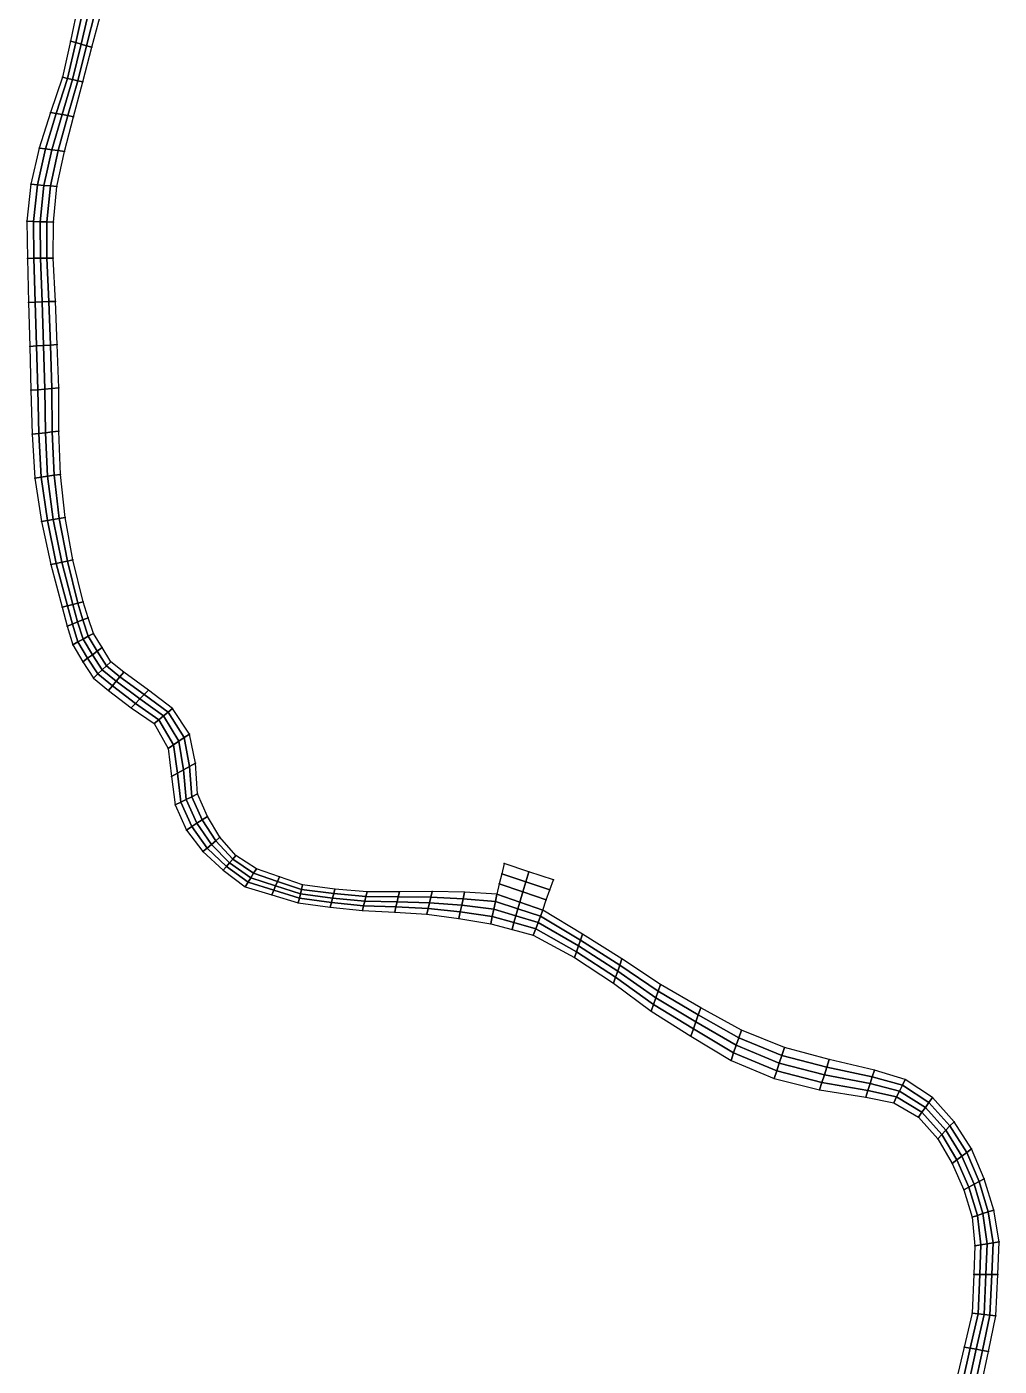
# Model space of a CAD drawing. Extents: x 380827 to 407438, y 6452886 to 6483357.
# Drawn here: x 404945 to 406314, y 6473860 to 6475747 of the extents above; entities that cross this region are included whole.
import ezdxf

# ---------------------------------------------------------------- set-up
doc = ezdxf.new("R2010")
doc.units = 0
for name, color, linetype in [('MESH_BOUND', 25, 'CONTINUOUS'), ('MESH_ELEMS', 18, 'CONTINUOUS'), ('MESH_NDSTRNGS', 17, 'CONTINUOUS'), ('MESH_NODES', 18, 'CONTINUOUS')]:
    doc.layers.add(name, color=color, linetype=linetype)

msp = doc.modelspace()

# ---------------------------------------------------------------- linework, layer by layer
at = {"layer": 'MESH_BOUND', "color": 25}
for points in [[(405016.874, 6475778.52, -2.773), (405006.238, 6475727.21, -2.647)], [(405036.489, 6475718.46, -2.9), (405049.411, 6475767.37, -2.922)], [(405006.238, 6475727.21, -2.647), (404994.872, 6475676.1, -2.519)], [(405023.564, 6475669.55, -2.738), (405036.489, 6475718.46, -2.9)], [(404994.872, 6475676.1, -2.519), (404978.124, 6475626.43, -2.429)], [(405010.644, 6475620.64, -2.522), (405023.564, 6475669.55, -2.738)], [(404978.124, 6475626.43, -2.429), (404962.206, 6475576.52, -2.419)], [(404997.843, 6475571.71, -2.372), (405010.644, 6475620.64, -2.522)], [(404962.206, 6475576.52, -2.419), (404950.489, 6475525.52, -2.46)], [(404987.029, 6475522.37, -2.317), (404997.843, 6475571.71, -2.372)], [(404950.489, 6475525.52, -2.46), (404944.729, 6475473.45, -2.465)], [(404982.355, 6475472, -2.305), (404987.029, 6475522.37, -2.317)], [(404944.729, 6475473.45, -2.465), (404945.803, 6475421.05, -2.394)], [(404981.93, 6475421.42, -2.291), (404982.355, 6475472, -2.305)], [(404945.803, 6475421.05, -2.394), (404947.069, 6475359.09, -2.275)], [(404985.331, 6475360.54, -2.245), (404981.93, 6475421.42, -2.291)], [(404947.069, 6475359.09, -2.275), (404948.849, 6475297.13, -2.153)], [(404987.605, 6475299.6, -2.167), (404985.331, 6475360.54, -2.245)], [(404948.849, 6475297.13, -2.153), (404950.584, 6475235.18, -2.079)], [(404989.676, 6475238.66, -2.113), (404987.605, 6475299.6, -2.167)], [(404950.584, 6475235.18, -2.079), (404952.065, 6475173.22, -2.075)], [(404989.952, 6475177.68, -2.133), (404989.676, 6475238.66, -2.113)], [(404992.085, 6475116.8, -2.203), (404989.952, 6475177.68, -2.133)], [(404952.065, 6475173.22, -2.075), (404956.094, 6475111.49, -2.117)], [(404956.094, 6475111.49, -2.117), (404965.489, 6475050.22, -2.17)], [(404998.624, 6475056.17, -2.266), (404992.085, 6475116.8, -2.203)], [(404965.489, 6475050.22, -2.17), (404978.539, 6474989.73, -2.199)], [(405009.701, 6474996.34, -2.279), (404998.624, 6475056.17, -2.266)], [(404978.539, 6474989.73, -2.199), (404994.567, 6474929.86, -2.187)], [(405024.243, 6474937.12, -2.242), (405009.701, 6474996.34, -2.279)], [(404994.567, 6474929.86, -2.187), (405001.42, 6474903.04, -2.157)], [(405031.285, 6474914.83, -2.197), (405024.243, 6474937.12, -2.242)], [(405038.54, 6474892.63, -2.178), (405031.285, 6474914.83, -2.197)], [(405001.42, 6474903.04, -2.157), (405009.583, 6474876.77, -2.128)], [(405050.723, 6474872.68, -2.196), (405038.54, 6474892.63, -2.178)], [(405009.583, 6474876.77, -2.128), (405023.59, 6474852.9, -2.114)], [(405063.157, 6474852.95, -2.28), (405050.723, 6474872.68, -2.196)], [(405023.59, 6474852.9, -2.114), (405038.539, 6474829.83, -2.115)], [(405081.367, 6474838.29, -2.45), (405063.157, 6474852.95, -2.28)], [(405116.378, 6474813.03, -2.619), (405081.367, 6474838.29, -2.45)], [(405038.539, 6474829.83, -2.115), (405059.9, 6474812.23, -2.089)], [(405059.9, 6474812.23, -2.089), (405091.62, 6474787.91, -1.977)], [(405150.172, 6474787.18, -2.56), (405116.378, 6474813.03, -2.619)], [(405091.62, 6474787.91, -1.977), (405124.169, 6474765.67, -1.802)], [(405173.824, 6474750.97, -2.182), (405150.172, 6474787.18, -2.56)], [(405124.169, 6474765.67, -1.802), (405143.665, 6474730.78, -1.831)], [(405182.339, 6474709.75, -1.853), (405173.824, 6474750.97, -2.182)], [(405143.665, 6474730.78, -1.831), (405148.682, 6474691.04, -2.328)], [(405185.001, 6474666.58, -1.957), (405182.339, 6474709.75, -1.853)], [(405148.682, 6474691.04, -2.328), (405153.7, 6474651.3, -2.983)], [(405199.065, 6474635.05, -2.323), (405185.001, 6474666.58, -1.957)], [(405153.7, 6474651.3, -2.983), (405169.579, 6474615.72, -3.237)], [(405216.798, 6474605.63, -2.677), (405199.065, 6474635.05, -2.323)], [(405169.579, 6474615.72, -3.237), (405192.768, 6474585.31, -3.114)], [(405239.37, 6474579.96, -3.066), (405216.798, 6474605.63, -2.677)], [(405192.768, 6474585.31, -3.114), (405221.545, 6474559.08, -3.098)], [(405268.051, 6474561.14, -3.48), (405239.37, 6474579.96, -3.066)], [(405221.545, 6474559.08, -3.098), (405252.437, 6474535.76, -3.404)], [(405300.648, 6474549.75, -3.706), (405268.051, 6474561.14, -3.48)], [(405613.608, 6474554.28, -2.376), (405610.155, 6474539.94, -2.325)], [(405617.1, 6474568.6, -2.394), (405613.608, 6474554.28, -2.376)], [(405651.8, 6474557.1, -2.441), (405617.1, 6474568.6, -2.394)], [(405686.5, 6474545.6, -2.488), (405651.8, 6474557.1, -2.441)], [(405252.437, 6474535.76, -3.404), (405289.751, 6474524.56, -3.726)], [(405333.242, 6474538.36, -3.633), (405300.648, 6474549.75, -3.706)], [(405378.574, 6474532.45, -3.354), (405333.242, 6474538.36, -3.633)], [(405424.026, 6474528.49, -2.999), (405378.574, 6474532.45, -3.354)], [(405610.155, 6474539.94, -2.325), (405606.79, 6474525.59, -2.212)], [(405681.304, 6474531.48, -2.474), (405686.5, 6474545.6, -2.488)], [(405289.751, 6474524.56, -3.726), (405327.062, 6474513.35, -3.726)], [(405327.062, 6474513.35, -3.726), (405372.196, 6474507.35, -3.439)], [(405469.74, 6474528.81, -2.641), (405424.026, 6474528.49, -2.999)], [(405515.455, 6474529.01, -2.329), (405469.74, 6474528.81, -2.641)], [(405561.145, 6474528.13, -2.153), (405515.455, 6474529.01, -2.329)], [(405606.79, 6474525.59, -2.212), (405561.145, 6474528.13, -2.153)], [(405671.6, 6474503, -2.465), (405676.292, 6474517.3, -2.444)], [(405676.292, 6474517.3, -2.444), (405681.304, 6474531.48, -2.474)], [(405372.196, 6474507.35, -3.439), (405417.408, 6474502.23, -3.056)], [(405417.408, 6474502.23, -3.056), (405462.899, 6474500.31, -2.678)], [(405462.899, 6474500.31, -2.678), (405508.305, 6474497.29, -2.356)], [(405508.305, 6474497.29, -2.356), (405553.432, 6474491.37, -2.151)], [(405727.476, 6474469.02, -2.595), (405671.6, 6474503, -2.465)], [(405553.432, 6474491.37, -2.151), (405598.264, 6474483.42, -2.121)], [(405598.264, 6474483.42, -2.121), (405628.198, 6474475.67, -2.243)], [(405628.198, 6474475.67, -2.243), (405658.129, 6474467.91, -2.416)], [(405658.129, 6474467.91, -2.416), (405716.013, 6474436.06, -2.533)], [(405782.823, 6474434.2, -2.591), (405727.476, 6474469.02, -2.595)], [(405716.013, 6474436.06, -2.533), (405771.132, 6474399.91, -2.499)], [(405837.402, 6474398.18, -2.442), (405782.823, 6474434.2, -2.591)], [(405771.132, 6474399.91, -2.499), (405824.093, 6474360.41, -2.292)], [(405894.019, 6474365.53, -2.201), (405837.402, 6474398.18, -2.442)], [(405951.309, 6474333.99, -2.013), (405894.019, 6474365.53, -2.201)], [(405824.093, 6474360.41, -2.292), (405880.19, 6474325.55, -1.987)], [(405880.19, 6474325.55, -1.987), (405936.624, 6474291.2, -1.691)], [(406011.714, 6474309.3, -2.03), (405951.309, 6474333.99, -2.013)], [(406074.833, 6474292.52, -2.241), (406011.714, 6474309.3, -2.03)], [(405936.624, 6474291.2, -1.691), (405997.383, 6474265.61, -1.512)], [(406138.532, 6474277.71, -2.434), (406074.833, 6474292.52, -2.241)], [(406182.017, 6474264.48, -2.377), (406138.532, 6474277.71, -2.434)], [(405997.383, 6474265.61, -1.512), (406061.263, 6474249.6, -1.569)], [(406061.263, 6474249.6, -1.569), (406126.498, 6474239.49, -1.829)], [(406220.265, 6474239.07, -2.01), (406182.017, 6474264.48, -2.377)], [(406126.498, 6474239.49, -1.829), (406165.709, 6474231.67, -2.032)], [(406165.709, 6474231.67, -2.032), (406200.694, 6474211.15, -1.923)], [(406250.74, 6474204.94, -1.536), (406220.265, 6474239.07, -2.01)], [(406200.694, 6474211.15, -1.923), (406227.747, 6474180.98, -1.522)], [(406275.523, 6474166.51, -1.241), (406250.74, 6474204.94, -1.536)], [(406227.747, 6474180.98, -1.522), (406247.928, 6474145.98, -1.113)], [(406293.386, 6474124.44, -1.14), (406275.523, 6474166.51, -1.241)], [(406247.928, 6474145.98, -1.113), (406264.537, 6474109.02, -0.904)], [(406306.58, 6474080.48, -1.093), (406293.386, 6474124.44, -1.14)], [(406264.537, 6474109.02, -0.904), (406276.188, 6474070.43, -0.877)], [(406314.351, 6474035.61, -1.135), (406306.58, 6474080.48, -1.093)], [(406276.188, 6474070.43, -0.877), (406280.03, 6474030.25, -0.966)], [(406280.03, 6474030.25, -0.966), (406278.423, 6473989.72, -1.118)], [(406312.284, 6473989.74, -1.268), (406314.351, 6474035.61, -1.135)], [(406278.423, 6473989.72, -1.118), (406276.255, 6473935.05, -1.232)], [(406309.666, 6473931.66, -1.321), (406312.284, 6473989.74, -1.268)], [(406276.255, 6473935.05, -1.232), (406265.087, 6473887.48, -1.257)], [(406299.175, 6473881.04, -1.224), (406309.666, 6473931.66, -1.321)], [(406265.087, 6473887.48, -1.257), (406253.919, 6473839.92, -1.219)], [(406288.683, 6473830.43, -1.081), (406299.175, 6473881.04, -1.224)]]:
    msp.add_polyline3d(points, dxfattribs=at)
at = {"layer": 'MESH_ELEMS', "color": 178}
for points in [[(405006.238, 6475727.21, -2.647), (405013.8, 6475725.02, -2.671), (405025.008, 6475775.73, -2.78), (405016.874, 6475778.52, -2.773)], [(405013.8, 6475725.02, -2.671), (405021.363, 6475722.83, -2.75), (405033.143, 6475772.94, -2.82), (405025.008, 6475775.73, -2.78)], [(405021.363, 6475722.83, -2.75), (405028.926, 6475720.65, -2.852), (405041.277, 6475770.15, -2.887), (405033.143, 6475772.94, -2.82)], [(405028.926, 6475720.65, -2.852), (405036.489, 6475718.46, -2.9), (405049.411, 6475767.37, -2.922), (405041.277, 6475770.15, -2.887)], [(404994.872, 6475676.1, -2.519), (405002.045, 6475674.46, -2.546), (405013.8, 6475725.02, -2.671), (405006.238, 6475727.21, -2.647)], [(405002.045, 6475674.46, -2.546), (405009.218, 6475672.82, -2.62), (405021.363, 6475722.83, -2.75), (405013.8, 6475725.02, -2.671)], [(405009.218, 6475672.82, -2.62), (405016.391, 6475671.19, -2.702), (405028.926, 6475720.65, -2.852), (405021.363, 6475722.83, -2.75)], [(405016.391, 6475671.19, -2.702), (405023.564, 6475669.55, -2.738), (405036.489, 6475718.46, -2.9), (405028.926, 6475720.65, -2.852)], [(404978.124, 6475626.43, -2.429), (404986.254, 6475624.99, -2.442), (405002.045, 6475674.46, -2.546), (404994.872, 6475676.1, -2.519)], [(404986.254, 6475624.99, -2.442), (404994.384, 6475623.54, -2.474), (405009.218, 6475672.82, -2.62), (405002.045, 6475674.46, -2.546)], [(404994.384, 6475623.54, -2.474), (405002.514, 6475622.09, -2.508), (405016.391, 6475671.19, -2.702), (405009.218, 6475672.82, -2.62)], [(405002.514, 6475622.09, -2.508), (405010.644, 6475620.64, -2.522), (405023.564, 6475669.55, -2.738), (405016.391, 6475671.19, -2.702)], [(404962.206, 6475576.52, -2.419), (404971.115, 6475575.32, -2.413), (404986.254, 6475624.99, -2.442), (404978.124, 6475626.43, -2.429)], [(404971.115, 6475575.32, -2.413), (404980.024, 6475574.11, -2.397), (404994.384, 6475623.54, -2.474), (404986.254, 6475624.99, -2.442)], [(404980.024, 6475574.11, -2.397), (404988.933, 6475572.91, -2.379), (405002.514, 6475622.09, -2.508), (404994.384, 6475623.54, -2.474)], [(404988.933, 6475572.91, -2.379), (404997.843, 6475571.71, -2.372), (405010.644, 6475620.64, -2.522), (405002.514, 6475622.09, -2.508)], [(404950.489, 6475525.52, -2.46), (404959.624, 6475524.73, -2.441), (404971.115, 6475575.32, -2.413), (404962.206, 6475576.52, -2.419)], [(404959.624, 6475524.73, -2.441), (404968.759, 6475523.94, -2.391), (404980.024, 6475574.11, -2.397), (404971.115, 6475575.32, -2.413)], [(404968.759, 6475523.94, -2.391), (404977.894, 6475523.16, -2.338), (404988.933, 6475572.91, -2.379), (404980.024, 6475574.11, -2.397)], [(404977.894, 6475523.16, -2.338), (404987.029, 6475522.37, -2.317), (404997.843, 6475571.71, -2.372), (404988.933, 6475572.91, -2.379)], [(404944.729, 6475473.45, -2.465), (404954.136, 6475473.09, -2.441), (404959.624, 6475524.73, -2.441), (404950.489, 6475525.52, -2.46)], [(404954.136, 6475473.09, -2.441), (404963.542, 6475472.73, -2.384), (404968.759, 6475523.94, -2.391), (404959.624, 6475524.73, -2.441)], [(404963.542, 6475472.73, -2.384), (404972.948, 6475472.37, -2.327), (404977.894, 6475523.16, -2.338), (404968.759, 6475523.94, -2.391)], [(404972.948, 6475472.37, -2.327), (404982.355, 6475472, -2.305), (404987.029, 6475522.37, -2.317), (404977.894, 6475523.16, -2.338)], [(404945.803, 6475421.05, -2.394), (404954.835, 6475421.14, -2.377), (404954.136, 6475473.09, -2.441), (404944.729, 6475473.45, -2.465)], [(404954.835, 6475421.14, -2.377), (404963.867, 6475421.23, -2.338), (404963.542, 6475472.73, -2.384), (404954.136, 6475473.09, -2.441)], [(404963.867, 6475421.23, -2.338), (404972.898, 6475421.33, -2.303), (404972.948, 6475472.37, -2.327), (404963.542, 6475472.73, -2.384)], [(404972.898, 6475421.33, -2.303), (404981.93, 6475421.42, -2.291), (404982.355, 6475472, -2.305), (404972.948, 6475472.37, -2.327)], [(404947.069, 6475359.09, -2.275), (404956.635, 6475359.45, -2.268), (404954.835, 6475421.14, -2.377), (404945.803, 6475421.05, -2.394)], [(404956.635, 6475359.45, -2.268), (404966.2, 6475359.81, -2.255), (404963.867, 6475421.23, -2.338), (404954.835, 6475421.14, -2.377)], [(404966.2, 6475359.81, -2.255), (404975.766, 6475360.17, -2.247), (404972.898, 6475421.33, -2.303), (404963.867, 6475421.23, -2.338)], [(404975.766, 6475360.17, -2.247), (404985.331, 6475360.54, -2.245), (404981.93, 6475421.42, -2.291), (404972.898, 6475421.33, -2.303)], [(404948.849, 6475297.13, -2.153), (404958.538, 6475297.75, -2.154), (404956.635, 6475359.45, -2.268), (404947.069, 6475359.09, -2.275)], [(404958.538, 6475297.75, -2.154), (404968.227, 6475298.37, -2.157), (404966.2, 6475359.81, -2.255), (404956.635, 6475359.45, -2.268)], [(404968.227, 6475298.37, -2.157), (404977.916, 6475298.98, -2.163), (404975.766, 6475360.17, -2.247), (404966.2, 6475359.81, -2.255)], [(404977.916, 6475298.98, -2.163), (404987.605, 6475299.6, -2.167), (404985.331, 6475360.54, -2.245), (404975.766, 6475360.17, -2.247)], [(404950.584, 6475235.18, -2.079), (404960.357, 6475236.05, -2.084), (404958.538, 6475297.75, -2.154), (404948.849, 6475297.13, -2.153)], [(404960.357, 6475236.05, -2.084), (404970.13, 6475236.92, -2.096), (404968.227, 6475298.37, -2.157), (404958.538, 6475297.75, -2.154)], [(404970.13, 6475236.92, -2.096), (404979.903, 6475237.79, -2.107), (404977.916, 6475298.98, -2.163), (404968.227, 6475298.37, -2.157)], [(404979.903, 6475237.79, -2.107), (404989.676, 6475238.66, -2.113), (404987.605, 6475299.6, -2.167), (404977.916, 6475298.98, -2.163)], [(404952.065, 6475173.22, -2.075), (404961.537, 6475174.33, -2.085), (404960.357, 6475236.05, -2.084), (404950.584, 6475235.18, -2.079)], [(404961.537, 6475174.33, -2.085), (404971.009, 6475175.45, -2.107), (404970.13, 6475236.92, -2.096), (404960.357, 6475236.05, -2.084)], [(404971.009, 6475175.45, -2.107), (404980.48, 6475176.56, -2.126), (404979.903, 6475237.79, -2.107), (404970.13, 6475236.92, -2.096)], [(404980.48, 6475176.56, -2.126), (404989.952, 6475177.68, -2.133), (404989.676, 6475238.66, -2.113), (404979.903, 6475237.79, -2.107)], [(404956.094, 6475111.49, -2.117), (404965.092, 6475112.81, -2.133), (404961.537, 6475174.33, -2.085), (404952.065, 6475173.22, -2.075)], [(404965.092, 6475112.81, -2.133), (404974.09, 6475114.14, -2.166), (404971.009, 6475175.45, -2.107), (404961.537, 6475174.33, -2.085)], [(404974.09, 6475114.14, -2.166), (404983.087, 6475115.47, -2.193), (404980.48, 6475176.56, -2.126), (404971.009, 6475175.45, -2.107)], [(404983.087, 6475115.47, -2.193), (404992.085, 6475116.8, -2.203), (404989.952, 6475177.68, -2.133), (404980.48, 6475176.56, -2.126)], [(404965.489, 6475050.22, -2.17), (404973.773, 6475051.71, -2.186), (404965.092, 6475112.81, -2.133), (404956.094, 6475111.49, -2.117)], [(404973.773, 6475051.71, -2.186), (404982.057, 6475053.2, -2.221), (404974.09, 6475114.14, -2.166), (404965.092, 6475112.81, -2.133)], [(404982.057, 6475053.2, -2.221), (404990.341, 6475054.68, -2.253), (404983.087, 6475115.47, -2.193), (404974.09, 6475114.14, -2.166)], [(404990.341, 6475054.68, -2.253), (404998.624, 6475056.17, -2.266), (404992.085, 6475116.8, -2.203), (404983.087, 6475115.47, -2.193)], [(404978.539, 6474989.73, -2.199), (404986.329, 6474991.38, -2.208), (404973.773, 6475051.71, -2.186), (404965.489, 6475050.22, -2.17)], [(404986.329, 6474991.38, -2.208), (404994.12, 6474993.04, -2.233), (404982.057, 6475053.2, -2.221), (404973.773, 6475051.71, -2.186)], [(404994.12, 6474993.04, -2.233), (405001.911, 6474994.69, -2.264), (404990.341, 6475054.68, -2.253), (404982.057, 6475053.2, -2.221)], [(405001.911, 6474994.69, -2.264), (405009.701, 6474996.34, -2.279), (404998.624, 6475056.17, -2.266), (404990.341, 6475054.68, -2.253)], [(404994.567, 6474929.86, -2.187), (405001.986, 6474931.68, -2.191), (404986.329, 6474991.38, -2.208), (404978.539, 6474989.73, -2.199)], [(405001.986, 6474931.68, -2.191), (405009.405, 6474933.49, -2.205), (404994.12, 6474993.04, -2.233), (404986.329, 6474991.38, -2.208)], [(405009.405, 6474933.49, -2.205), (405016.824, 6474935.31, -2.229), (405001.911, 6474994.69, -2.264), (404994.12, 6474993.04, -2.233)], [(405016.824, 6474935.31, -2.229), (405024.243, 6474937.12, -2.242), (405009.701, 6474996.34, -2.279), (405001.911, 6474994.69, -2.264)], [(405001.42, 6474903.04, -2.157), (405008.886, 6474905.99, -2.159), (405001.986, 6474931.68, -2.191), (404994.567, 6474929.86, -2.187)], [(405008.886, 6474905.99, -2.159), (405016.352, 6474908.94, -2.168), (405009.405, 6474933.49, -2.205), (405001.986, 6474931.68, -2.191)], [(405016.352, 6474908.94, -2.168), (405023.819, 6474911.88, -2.186), (405016.824, 6474935.31, -2.229), (405009.405, 6474933.49, -2.205)], [(405023.819, 6474911.88, -2.186), (405031.285, 6474914.83, -2.197), (405024.243, 6474937.12, -2.242), (405016.824, 6474935.31, -2.229)], [(405024.061, 6474884.7, -2.142), (405031.3, 6474888.67, -2.164), (405023.819, 6474911.88, -2.186), (405016.352, 6474908.94, -2.168)], [(405031.3, 6474888.67, -2.164), (405038.54, 6474892.63, -2.178), (405031.285, 6474914.83, -2.197), (405023.819, 6474911.88, -2.186)], [(405009.583, 6474876.77, -2.128), (405016.822, 6474880.73, -2.131), (405008.886, 6474905.99, -2.159), (405001.42, 6474903.04, -2.157)], [(405016.822, 6474880.73, -2.131), (405024.061, 6474884.7, -2.142), (405016.352, 6474908.94, -2.168), (405008.886, 6474905.99, -2.159)], [(405043.94, 6474867.74, -2.172), (405050.723, 6474872.68, -2.196), (405038.54, 6474892.63, -2.178), (405031.3, 6474888.67, -2.164)], [(405023.59, 6474852.9, -2.114), (405030.373, 6474857.84, -2.116), (405016.822, 6474880.73, -2.131), (405009.583, 6474876.77, -2.128)], [(405030.373, 6474857.84, -2.116), (405037.156, 6474862.79, -2.132), (405024.061, 6474884.7, -2.142), (405016.822, 6474880.73, -2.131)], [(405037.156, 6474862.79, -2.132), (405043.94, 6474867.74, -2.172), (405031.3, 6474888.67, -2.164), (405024.061, 6474884.7, -2.142)], [(405057.003, 6474847.17, -2.23), (405063.157, 6474852.95, -2.28), (405050.723, 6474872.68, -2.196), (405043.94, 6474867.74, -2.172)], [(405038.539, 6474829.83, -2.115), (405044.694, 6474835.61, -2.114), (405030.373, 6474857.84, -2.116), (405023.59, 6474852.9, -2.114)], [(405044.694, 6474835.61, -2.114), (405050.848, 6474841.39, -2.146), (405037.156, 6474862.79, -2.132), (405030.373, 6474857.84, -2.116)], [(405050.848, 6474841.39, -2.146), (405057.003, 6474847.17, -2.23), (405043.94, 6474867.74, -2.172), (405037.156, 6474862.79, -2.132)], [(405076, 6474831.78, -2.365), (405081.367, 6474838.29, -2.45), (405063.157, 6474852.95, -2.28), (405057.003, 6474847.17, -2.23)], [(405059.9, 6474812.23, -2.089), (405065.267, 6474818.75, -2.108), (405044.694, 6474835.61, -2.114), (405038.539, 6474829.83, -2.115)], [(405065.267, 6474818.75, -2.108), (405070.633, 6474825.26, -2.203), (405050.848, 6474841.39, -2.146), (405044.694, 6474835.61, -2.114)], [(405070.633, 6474825.26, -2.203), (405076, 6474831.78, -2.365), (405057.003, 6474847.17, -2.23), (405050.848, 6474841.39, -2.146)], [(405110.188, 6474806.75, -2.51), (405116.378, 6474813.03, -2.619), (405081.367, 6474838.29, -2.45), (405076, 6474831.78, -2.365)], [(405091.62, 6474787.91, -1.977), (405097.809, 6474794.19, -2.053), (405065.267, 6474818.75, -2.108), (405059.9, 6474812.23, -2.089)], [(405097.809, 6474794.19, -2.053), (405103.999, 6474800.47, -2.265), (405070.633, 6474825.26, -2.203), (405065.267, 6474818.75, -2.108)], [(405103.999, 6474800.47, -2.265), (405110.188, 6474806.75, -2.51), (405076, 6474831.78, -2.365), (405070.633, 6474825.26, -2.203)], [(405130.67, 6474771.05, -1.912), (405137.171, 6474776.43, -2.179), (405103.999, 6474800.47, -2.265), (405097.809, 6474794.19, -2.053)], [(405137.171, 6474776.43, -2.179), (405143.671, 6474781.81, -2.448), (405110.188, 6474806.75, -2.51), (405103.999, 6474800.47, -2.265)], [(405143.671, 6474781.81, -2.448), (405150.172, 6474787.18, -2.56), (405116.378, 6474813.03, -2.619), (405110.188, 6474806.75, -2.51)], [(405124.169, 6474765.67, -1.802), (405130.67, 6474771.05, -1.912), (405097.809, 6474794.19, -2.053), (405091.62, 6474787.91, -1.977)], [(405158.744, 6474740.88, -1.974), (405166.284, 6474745.92, -2.113), (405143.671, 6474781.81, -2.448), (405137.171, 6474776.43, -2.179)], [(405166.284, 6474745.92, -2.113), (405173.824, 6474750.97, -2.182), (405150.172, 6474787.18, -2.56), (405143.671, 6474781.81, -2.448)], [(405143.665, 6474730.78, -1.831), (405151.205, 6474735.83, -1.867), (405130.67, 6474771.05, -1.912), (405124.169, 6474765.67, -1.802)], [(405151.205, 6474735.83, -1.867), (405158.744, 6474740.88, -1.974), (405137.171, 6474776.43, -2.179), (405130.67, 6474771.05, -1.912)], [(405157.096, 6474695.72, -2.234), (405165.51, 6474700.39, -2.04), (405158.744, 6474740.88, -1.974), (405151.205, 6474735.83, -1.867)], [(405165.51, 6474700.39, -2.04), (405173.925, 6474705.07, -1.897), (405166.284, 6474745.92, -2.113), (405158.744, 6474740.88, -1.974)], [(405173.925, 6474705.07, -1.897), (405182.339, 6474709.75, -1.853), (405173.824, 6474750.97, -2.182), (405166.284, 6474745.92, -2.113)], [(405148.682, 6474691.04, -2.328), (405157.096, 6474695.72, -2.234), (405151.205, 6474735.83, -1.867), (405143.665, 6474730.78, -1.831)], [(405169.35, 6474658.94, -2.483), (405177.176, 6474662.76, -2.113), (405173.925, 6474705.07, -1.897), (405165.51, 6474700.39, -2.04)], [(405177.176, 6474662.76, -2.113), (405185.001, 6474666.58, -1.957), (405182.339, 6474709.75, -1.853), (405173.925, 6474705.07, -1.897)], [(405153.7, 6474651.3, -2.983), (405161.525, 6474655.12, -2.839), (405157.096, 6474695.72, -2.234), (405148.682, 6474691.04, -2.328)], [(405161.525, 6474655.12, -2.839), (405169.35, 6474658.94, -2.483), (405165.51, 6474700.39, -2.04), (405157.096, 6474695.72, -2.234)], [(405191.693, 6474630.22, -2.495), (405199.065, 6474635.05, -2.323), (405185.001, 6474666.58, -1.957), (405177.176, 6474662.76, -2.113)], [(405169.579, 6474615.72, -3.237), (405176.951, 6474620.55, -3.141), (405161.525, 6474655.12, -2.839), (405153.7, 6474651.3, -2.983)], [(405176.951, 6474620.55, -3.141), (405184.322, 6474625.39, -2.855), (405169.35, 6474658.94, -2.483), (405161.525, 6474655.12, -2.839)], [(405184.322, 6474625.39, -2.855), (405191.693, 6474630.22, -2.495), (405177.176, 6474662.76, -2.113), (405169.35, 6474658.94, -2.483)], [(405204.783, 6474595.47, -2.957), (405210.79, 6474600.55, -2.772), (405191.693, 6474630.22, -2.495), (405184.322, 6474625.39, -2.855)], [(405210.79, 6474600.55, -2.772), (405216.798, 6474605.63, -2.677), (405199.065, 6474635.05, -2.323), (405191.693, 6474630.22, -2.495)], [(405192.768, 6474585.31, -3.114), (405198.775, 6474590.39, -3.08), (405176.951, 6474620.55, -3.141), (405169.579, 6474615.72, -3.237)], [(405198.775, 6474590.39, -3.08), (405204.783, 6474595.47, -2.957), (405184.322, 6474625.39, -2.855), (405176.951, 6474620.55, -3.141)], [(405221.545, 6474559.08, -3.098), (405226.001, 6474564.3, -3.103), (405198.775, 6474590.39, -3.08), (405192.768, 6474585.31, -3.114)], [(405226.001, 6474564.3, -3.103), (405230.458, 6474569.52, -3.101), (405204.783, 6474595.47, -2.957), (405198.775, 6474590.39, -3.08)], [(405230.458, 6474569.52, -3.101), (405234.914, 6474574.74, -3.08), (405210.79, 6474600.55, -2.772), (405204.783, 6474595.47, -2.957)], [(405234.914, 6474574.74, -3.08), (405239.37, 6474579.96, -3.066), (405216.798, 6474605.63, -2.677), (405210.79, 6474600.55, -2.772)], [(405260.244, 6474548.45, -3.454), (405264.148, 6474554.79, -3.475), (405234.914, 6474574.74, -3.08), (405230.458, 6474569.52, -3.101)], [(405264.148, 6474554.79, -3.475), (405268.051, 6474561.14, -3.48), (405239.37, 6474579.96, -3.066), (405234.914, 6474574.74, -3.08)], [(405252.437, 6474535.76, -3.404), (405256.34, 6474542.11, -3.421), (405226.001, 6474564.3, -3.103), (405221.545, 6474559.08, -3.098)], [(405256.34, 6474542.11, -3.421), (405260.244, 6474548.45, -3.454), (405230.458, 6474569.52, -3.101), (405226.001, 6474564.3, -3.103)], [(405295.199, 6474537.16, -3.743), (405297.924, 6474543.45, -3.723), (405264.148, 6474554.79, -3.475), (405260.244, 6474548.45, -3.454)], [(405297.924, 6474543.45, -3.723), (405300.648, 6474549.75, -3.706), (405268.051, 6474561.14, -3.48), (405264.148, 6474554.79, -3.475)], [(405610.155, 6474539.94, -2.325), (405643.223, 6474528.62, -2.384), (405647.456, 6474542.88, -2.425), (405613.608, 6474554.28, -2.376)], [(405651.8, 6474557.1, -2.441), (405617.1, 6474568.6, -2.394), (405613.608, 6474554.28, -2.376), (405647.456, 6474542.88, -2.425)], [(405681.304, 6474531.48, -2.474), (405686.5, 6474545.6, -2.488), (405651.8, 6474557.1, -2.441), (405647.456, 6474542.88, -2.425)], [(405289.751, 6474524.56, -3.726), (405292.475, 6474530.86, -3.737), (405256.34, 6474542.11, -3.421), (405252.437, 6474535.76, -3.404)], [(405292.475, 6474530.86, -3.737), (405295.199, 6474537.16, -3.743), (405260.244, 6474548.45, -3.454), (405256.34, 6474542.11, -3.421)], [(405328.607, 6474519.6, -3.728), (405330.152, 6474525.86, -3.713), (405295.199, 6474537.16, -3.743), (405292.475, 6474530.86, -3.737)], [(405330.152, 6474525.86, -3.713), (405331.697, 6474532.11, -3.665), (405297.924, 6474543.45, -3.723), (405295.199, 6474537.16, -3.743)], [(405331.697, 6474532.11, -3.665), (405333.242, 6474538.36, -3.633), (405300.648, 6474549.75, -3.706), (405297.924, 6474543.45, -3.723)], [(405375.385, 6474519.9, -3.426), (405376.98, 6474526.18, -3.382), (405331.697, 6474532.11, -3.665), (405330.152, 6474525.86, -3.713)], [(405376.98, 6474526.18, -3.382), (405378.574, 6474532.45, -3.354), (405333.242, 6474538.36, -3.633), (405331.697, 6474532.11, -3.665)], [(405422.371, 6474521.93, -3.02), (405424.026, 6474528.49, -2.999), (405378.574, 6474532.45, -3.354), (405376.98, 6474526.18, -3.382)], [(405639.195, 6474514.29, -2.34), (405643.223, 6474528.62, -2.384), (405610.155, 6474539.94, -2.325), (405606.79, 6474525.59, -2.212)], [(405643.223, 6474528.62, -2.384), (405676.292, 6474517.3, -2.444), (405681.304, 6474531.48, -2.474), (405647.456, 6474542.88, -2.425)], [(405327.062, 6474513.35, -3.726), (405328.607, 6474519.6, -3.728), (405292.475, 6474530.86, -3.737), (405289.751, 6474524.56, -3.726)], [(405372.196, 6474507.35, -3.439), (405373.791, 6474513.62, -3.44), (405328.607, 6474519.6, -3.728), (405327.062, 6474513.35, -3.726)], [(405373.791, 6474513.62, -3.44), (405375.385, 6474519.9, -3.426), (405330.152, 6474525.86, -3.713), (405328.607, 6474519.6, -3.728)], [(405417.408, 6474502.23, -3.056), (405419.062, 6474508.8, -3.058), (405373.791, 6474513.62, -3.44), (405372.196, 6474507.35, -3.439)], [(405419.062, 6474508.8, -3.058), (405420.717, 6474515.36, -3.051), (405375.385, 6474519.9, -3.426), (405373.791, 6474513.62, -3.44)], [(405420.717, 6474515.36, -3.051), (405422.371, 6474521.93, -3.02), (405376.98, 6474526.18, -3.382), (405375.385, 6474519.9, -3.426)], [(405464.609, 6474507.43, -2.681), (405466.32, 6474514.56, -2.677), (405420.717, 6474515.36, -3.051), (405419.062, 6474508.8, -3.058)], [(405466.32, 6474514.56, -2.677), (405468.03, 6474521.68, -2.656), (405422.371, 6474521.93, -3.02), (405420.717, 6474515.36, -3.051)], [(405468.03, 6474521.68, -2.656), (405469.74, 6474528.81, -2.641), (405424.026, 6474528.49, -2.999), (405422.371, 6474521.93, -3.02)], [(405510.092, 6474505.22, -2.359), (405511.88, 6474513.15, -2.357), (405466.32, 6474514.56, -2.677), (405464.609, 6474507.43, -2.681)], [(405511.88, 6474513.15, -2.357), (405513.668, 6474521.08, -2.341), (405468.03, 6474521.68, -2.656), (405466.32, 6474514.56, -2.677)], [(405513.668, 6474521.08, -2.341), (405515.455, 6474529.01, -2.329), (405469.74, 6474528.81, -2.641), (405468.03, 6474521.68, -2.656)], [(405555.36, 6474500.56, -2.155), (405557.289, 6474509.75, -2.16), (405511.88, 6474513.15, -2.357), (405510.092, 6474505.22, -2.359)], [(405557.289, 6474509.75, -2.16), (405559.217, 6474518.94, -2.156), (405513.668, 6474521.08, -2.341), (405511.88, 6474513.15, -2.357)], [(405559.217, 6474518.94, -2.156), (405561.145, 6474528.13, -2.153), (405515.455, 6474529.01, -2.329), (405513.668, 6474521.08, -2.341)], [(405602.527, 6474504.5, -2.143), (405604.659, 6474515.05, -2.161), (405559.217, 6474518.94, -2.156), (405557.289, 6474509.75, -2.16)], [(405604.659, 6474515.05, -2.161), (405606.79, 6474525.59, -2.212), (405561.145, 6474528.13, -2.153), (405559.217, 6474518.94, -2.156)], [(405633.696, 6474494.98, -2.274), (405636.446, 6474504.64, -2.303), (405604.659, 6474515.05, -2.161), (405602.527, 6474504.5, -2.143)], [(405636.446, 6474504.64, -2.303), (405639.195, 6474514.29, -2.34), (405606.79, 6474525.59, -2.212), (405604.659, 6474515.05, -2.161)], [(405668.232, 6474494.23, -2.473), (405671.6, 6474503, -2.465), (405639.195, 6474514.29, -2.34), (405636.446, 6474504.64, -2.303)], [(405639.195, 6474514.29, -2.34), (405671.6, 6474503, -2.465), (405676.292, 6474517.3, -2.444), (405643.223, 6474528.62, -2.384)], [(405462.899, 6474500.31, -2.678), (405464.609, 6474507.43, -2.681), (405419.062, 6474508.8, -3.058), (405417.408, 6474502.23, -3.056)], [(405508.305, 6474497.29, -2.356), (405510.092, 6474505.22, -2.359), (405464.609, 6474507.43, -2.681), (405462.899, 6474500.31, -2.678)], [(405553.432, 6474491.37, -2.151), (405555.36, 6474500.56, -2.155), (405510.092, 6474505.22, -2.359), (405508.305, 6474497.29, -2.356)], [(405598.264, 6474483.42, -2.121), (405600.395, 6474493.96, -2.128), (405555.36, 6474500.56, -2.155), (405553.432, 6474491.37, -2.151)], [(405600.395, 6474493.96, -2.128), (405602.527, 6474504.5, -2.143), (405557.289, 6474509.75, -2.16), (405555.36, 6474500.56, -2.155)], [(405630.947, 6474485.33, -2.252), (405633.696, 6474494.98, -2.274), (405602.527, 6474504.5, -2.143), (405600.395, 6474493.96, -2.128)], [(405661.497, 6474476.68, -2.426), (405664.865, 6474485.46, -2.449), (405633.696, 6474494.98, -2.274), (405630.947, 6474485.33, -2.252)], [(405664.865, 6474485.46, -2.449), (405668.232, 6474494.23, -2.473), (405636.446, 6474504.64, -2.303), (405633.696, 6474494.98, -2.274)], [(405721.745, 6474452.54, -2.564), (405724.61, 6474460.78, -2.586), (405668.232, 6474494.23, -2.473), (405664.865, 6474485.46, -2.449)], [(405724.61, 6474460.78, -2.586), (405727.476, 6474469.02, -2.595), (405671.6, 6474503, -2.465), (405668.232, 6474494.23, -2.473)], [(405628.198, 6474475.67, -2.243), (405630.947, 6474485.33, -2.252), (405600.395, 6474493.96, -2.128), (405598.264, 6474483.42, -2.121)], [(405658.129, 6474467.91, -2.416), (405661.497, 6474476.68, -2.426), (405630.947, 6474485.33, -2.252), (405628.198, 6474475.67, -2.243)], [(405716.013, 6474436.06, -2.533), (405718.879, 6474444.3, -2.542), (405661.497, 6474476.68, -2.426), (405658.129, 6474467.91, -2.416)], [(405718.879, 6474444.3, -2.542), (405721.745, 6474452.54, -2.564), (405664.865, 6474485.46, -2.449), (405661.497, 6474476.68, -2.426)], [(405776.978, 6474417.06, -2.536), (405779.9, 6474425.63, -2.572), (405724.61, 6474460.78, -2.586), (405721.745, 6474452.54, -2.564)], [(405779.9, 6474425.63, -2.572), (405782.823, 6474434.2, -2.591), (405727.476, 6474469.02, -2.595), (405724.61, 6474460.78, -2.586)], [(405771.132, 6474399.91, -2.499), (405774.055, 6474408.48, -2.509), (405718.879, 6474444.3, -2.542), (405716.013, 6474436.06, -2.533)], [(405774.055, 6474408.48, -2.509), (405776.978, 6474417.06, -2.536), (405721.745, 6474452.54, -2.564), (405718.879, 6474444.3, -2.542)], [(405830.748, 6474379.29, -2.341), (405834.075, 6474388.74, -2.405), (405779.9, 6474425.63, -2.572), (405776.978, 6474417.06, -2.536)], [(405834.075, 6474388.74, -2.405), (405837.402, 6474398.18, -2.442), (405782.823, 6474434.2, -2.591), (405779.9, 6474425.63, -2.572)], [(405824.093, 6474360.41, -2.292), (405827.421, 6474369.85, -2.302), (405774.055, 6474408.48, -2.509), (405771.132, 6474399.91, -2.499)], [(405827.421, 6474369.85, -2.302), (405830.748, 6474379.29, -2.341), (405776.978, 6474417.06, -2.536), (405774.055, 6474408.48, -2.509)], [(405887.105, 6474345.54, -2.049), (405890.562, 6474355.53, -2.145), (405834.075, 6474388.74, -2.405), (405830.748, 6474379.29, -2.341)], [(405890.562, 6474355.53, -2.145), (405894.019, 6474365.53, -2.201), (405837.402, 6474398.18, -2.442), (405834.075, 6474388.74, -2.405)], [(405880.19, 6474325.55, -1.987), (405883.648, 6474335.55, -1.999), (405827.421, 6474369.85, -2.302), (405824.093, 6474360.41, -2.292)], [(405883.648, 6474335.55, -1.999), (405887.105, 6474345.54, -2.049), (405830.748, 6474379.29, -2.341), (405827.421, 6474369.85, -2.302)], [(405947.637, 6474323.29, -1.932), (405951.309, 6474333.99, -2.013), (405894.019, 6474365.53, -2.201), (405890.562, 6474355.53, -2.145)], [(405940.295, 6474301.9, -1.711), (405943.966, 6474312.59, -1.79), (405887.105, 6474345.54, -2.049), (405883.648, 6474335.55, -1.999)], [(405943.966, 6474312.59, -1.79), (405947.637, 6474323.29, -1.932), (405890.562, 6474355.53, -2.145), (405887.105, 6474345.54, -2.049)], [(405936.624, 6474291.2, -1.691), (405940.295, 6474301.9, -1.711), (405883.648, 6474335.55, -1.999), (405880.19, 6474325.55, -1.987)], [(406008.131, 6474298.38, -1.918), (406011.714, 6474309.3, -2.03), (405951.309, 6474333.99, -2.013), (405947.637, 6474323.29, -1.932)], [(406000.966, 6474276.54, -1.558), (406004.548, 6474287.46, -1.705), (405943.966, 6474312.59, -1.79), (405940.295, 6474301.9, -1.711)], [(406004.548, 6474287.46, -1.705), (406008.131, 6474298.38, -1.918), (405947.637, 6474323.29, -1.932), (405943.966, 6474312.59, -1.79)], [(406071.441, 6474281.79, -2.123), (406074.833, 6474292.52, -2.241), (406011.714, 6474309.3, -2.03), (406008.131, 6474298.38, -1.918)], [(405997.383, 6474265.61, -1.512), (406000.966, 6474276.54, -1.558), (405940.295, 6474301.9, -1.711), (405936.624, 6474291.2, -1.691)], [(406064.656, 6474260.33, -1.652), (406068.048, 6474271.06, -1.87), (406004.548, 6474287.46, -1.705), (406000.966, 6474276.54, -1.558)], [(406068.048, 6474271.06, -1.87), (406071.441, 6474281.79, -2.123), (406008.131, 6474298.38, -1.918), (406004.548, 6474287.46, -1.705)], [(406135.524, 6474268.16, -2.355), (406138.532, 6474277.71, -2.434), (406074.833, 6474292.52, -2.241), (406071.441, 6474281.79, -2.123)], [(406061.263, 6474249.6, -1.569), (406064.656, 6474260.33, -1.652), (406000.966, 6474276.54, -1.558), (405997.383, 6474265.61, -1.512)], [(406129.507, 6474249.04, -1.929), (406132.515, 6474258.6, -2.153), (406068.048, 6474271.06, -1.87), (406064.656, 6474260.33, -1.652)], [(406132.515, 6474258.6, -2.153), (406135.524, 6474268.16, -2.355), (406071.441, 6474281.79, -2.123), (406068.048, 6474271.06, -1.87)], [(406173.863, 6474248.07, -2.269), (406177.94, 6474256.28, -2.358), (406135.524, 6474268.16, -2.355), (406132.515, 6474258.6, -2.153)], [(406177.94, 6474256.28, -2.358), (406182.017, 6474264.48, -2.377), (406138.532, 6474277.71, -2.434), (406135.524, 6474268.16, -2.355)], [(406126.498, 6474239.49, -1.829), (406129.507, 6474249.04, -1.929), (406064.656, 6474260.33, -1.652), (406061.263, 6474249.6, -1.569)], [(406165.709, 6474231.67, -2.032), (406169.786, 6474239.87, -2.116), (406129.507, 6474249.04, -1.929), (406126.498, 6474239.49, -1.829)], [(406169.786, 6474239.87, -2.116), (406173.863, 6474248.07, -2.269), (406132.515, 6474258.6, -2.153), (406129.507, 6474249.04, -1.929)], [(406210.479, 6474225.11, -2.042), (406215.372, 6474232.09, -2.035), (406177.94, 6474256.28, -2.358), (406173.863, 6474248.07, -2.269)], [(406215.372, 6474232.09, -2.035), (406220.265, 6474239.07, -2.01), (406182.017, 6474264.48, -2.377), (406177.94, 6474256.28, -2.358)], [(406200.694, 6474211.15, -1.923), (406205.587, 6474218.13, -1.973), (406169.786, 6474239.87, -2.116), (406165.709, 6474231.67, -2.032)], [(406205.587, 6474218.13, -1.973), (406210.479, 6474225.11, -2.042), (406173.863, 6474248.07, -2.269), (406169.786, 6474239.87, -2.116)], [(406239.244, 6474192.96, -1.6), (406244.992, 6474198.95, -1.571), (406215.372, 6474232.09, -2.035), (406210.479, 6474225.11, -2.042)], [(406244.992, 6474198.95, -1.571), (406250.74, 6474204.94, -1.536), (406220.265, 6474239.07, -2.01), (406215.372, 6474232.09, -2.035)], [(406227.747, 6474180.98, -1.522), (406233.495, 6474186.97, -1.558), (406205.587, 6474218.13, -1.973), (406200.694, 6474211.15, -1.923)], [(406233.495, 6474186.97, -1.558), (406239.244, 6474192.96, -1.6), (406210.479, 6474225.11, -2.042), (406205.587, 6474218.13, -1.973)], [(406254.827, 6474151.11, -1.179), (406261.726, 6474156.24, -1.278), (406239.244, 6474192.96, -1.6), (406233.495, 6474186.97, -1.558)], [(406261.726, 6474156.24, -1.278), (406268.625, 6474161.37, -1.276), (406244.992, 6474198.95, -1.571), (406239.244, 6474192.96, -1.6)], [(406268.625, 6474161.37, -1.276), (406275.523, 6474166.51, -1.241), (406250.74, 6474204.94, -1.536), (406244.992, 6474198.95, -1.571)], [(406247.928, 6474145.98, -1.113), (406254.827, 6474151.11, -1.179), (406233.495, 6474186.97, -1.558), (406227.747, 6474180.98, -1.522)], [(406271.749, 6474112.88, -1.021), (406278.961, 6474116.73, -1.194), (406261.726, 6474156.24, -1.278), (406254.827, 6474151.11, -1.179)], [(406278.961, 6474116.73, -1.194), (406286.174, 6474120.58, -1.195), (406268.625, 6474161.37, -1.276), (406261.726, 6474156.24, -1.278)], [(406286.174, 6474120.58, -1.195), (406293.386, 6474124.44, -1.14), (406275.523, 6474166.51, -1.241), (406268.625, 6474161.37, -1.276)], [(406264.537, 6474109.02, -0.904), (406271.749, 6474112.88, -1.021), (406254.827, 6474151.11, -1.179), (406247.928, 6474145.98, -1.113)], [(406291.384, 6474075.45, -1.222), (406298.982, 6474077.96, -1.183), (406286.174, 6474120.58, -1.195), (406278.961, 6474116.73, -1.194)], [(406298.982, 6474077.96, -1.183), (406306.58, 6474080.48, -1.093), (406293.386, 6474124.44, -1.14), (406286.174, 6474120.58, -1.195)], [(406276.188, 6474070.43, -0.877), (406283.786, 6474072.94, -1.024), (406271.749, 6474112.88, -1.021), (406264.537, 6474109.02, -0.904)], [(406283.786, 6474072.94, -1.024), (406291.384, 6474075.45, -1.222), (406278.961, 6474116.73, -1.194), (406271.749, 6474112.88, -1.021)], [(406305.771, 6474034.27, -1.262), (406314.351, 6474035.61, -1.135), (406306.58, 6474080.48, -1.093), (406298.982, 6474077.96, -1.183)], [(406280.03, 6474030.25, -0.966), (406288.61, 6474031.59, -1.138), (406283.786, 6474072.94, -1.024), (406276.188, 6474070.43, -0.877)], [(406288.61, 6474031.59, -1.138), (406297.19, 6474032.93, -1.349), (406291.384, 6474075.45, -1.222), (406283.786, 6474072.94, -1.024)], [(406297.19, 6474032.93, -1.349), (406305.771, 6474034.27, -1.262), (406298.982, 6474077.96, -1.183), (406291.384, 6474075.45, -1.222)], [(406278.423, 6473989.72, -1.118), (406286.888, 6473989.72, -1.322), (406288.61, 6474031.59, -1.138), (406280.03, 6474030.25, -0.966)], [(406286.888, 6473989.72, -1.322), (406295.353, 6473989.73, -1.562), (406297.19, 6474032.93, -1.349), (406288.61, 6474031.59, -1.138)], [(406295.353, 6473989.73, -1.562), (406303.819, 6473989.74, -1.433), (406305.771, 6474034.27, -1.262), (406297.19, 6474032.93, -1.349)], [(406303.819, 6473989.74, -1.433), (406312.284, 6473989.74, -1.268), (406314.351, 6474035.61, -1.135), (406305.771, 6474034.27, -1.262)], [(406276.255, 6473935.05, -1.232), (406284.608, 6473934.2, -1.451), (406286.888, 6473989.72, -1.322), (406278.423, 6473989.72, -1.118)], [(406284.608, 6473934.2, -1.451), (406292.961, 6473933.36, -1.69), (406295.353, 6473989.73, -1.562), (406286.888, 6473989.72, -1.322)], [(406292.961, 6473933.36, -1.69), (406301.313, 6473932.51, -1.517), (406303.819, 6473989.74, -1.433), (406295.353, 6473989.73, -1.562)], [(406301.313, 6473932.51, -1.517), (406309.666, 6473931.66, -1.321), (406312.284, 6473989.74, -1.268), (406303.819, 6473989.74, -1.433)], [(406265.087, 6473887.48, -1.257), (406273.609, 6473885.87, -1.445), (406284.608, 6473934.2, -1.451), (406276.255, 6473935.05, -1.232)], [(406273.609, 6473885.87, -1.445), (406282.131, 6473884.26, -1.628), (406292.961, 6473933.36, -1.69), (406284.608, 6473934.2, -1.451)], [(406282.131, 6473884.26, -1.628), (406290.653, 6473882.65, -1.423), (406301.313, 6473932.51, -1.517), (406292.961, 6473933.36, -1.69)], [(406290.653, 6473882.65, -1.423), (406299.175, 6473881.04, -1.224), (406309.666, 6473931.66, -1.321), (406301.313, 6473932.51, -1.517)], [(406253.919, 6473839.92, -1.219), (406262.61, 6473837.55, -1.355), (406273.609, 6473885.87, -1.445), (406265.087, 6473887.48, -1.257)], [(406262.61, 6473837.55, -1.355), (406271.301, 6473835.17, -1.462), (406282.131, 6473884.26, -1.628), (406273.609, 6473885.87, -1.445)], [(406271.301, 6473835.17, -1.462), (406279.992, 6473832.8, -1.257), (406290.653, 6473882.65, -1.423), (406282.131, 6473884.26, -1.628)], [(406279.992, 6473832.8, -1.257), (406288.683, 6473830.43, -1.081), (406299.175, 6473881.04, -1.224), (406290.653, 6473882.65, -1.423)]]:
    msp.add_3dface(points, dxfattribs=at)
at = {"layer": 'MESH_NDSTRNGS', "color": 17}
for points in [[(404948.849, 6475297.13, -2.153), (404958.538, 6475297.75, -2.154)], [(404958.538, 6475297.75, -2.154), (404968.227, 6475298.37, -2.157)], [(404968.227, 6475298.37, -2.157), (404977.916, 6475298.98, -2.163)]]:
    msp.add_polyline3d(points, dxfattribs=at)
for p in [(404948.849, 6475297.13, -2.153), (404958.538, 6475297.75, -2.154), (404968.227, 6475298.37, -2.157), (404977.916, 6475298.98, -2.163)]:
    msp.add_point(p, dxfattribs=at)
at = {"layer": 'MESH_NODES', "color": 18}
for p in [(405006.238, 6475727.21, -2.647), (405013.8, 6475725.02, -2.671), (405021.363, 6475722.83, -2.75), (405028.926, 6475720.65, -2.852), (405036.489, 6475718.46, -2.9), (404994.872, 6475676.1, -2.519), (405002.045, 6475674.46, -2.546), (405009.218, 6475672.82, -2.62), (405016.391, 6475671.19, -2.702), (405023.564, 6475669.55, -2.738), (404978.124, 6475626.43, -2.429), (404986.254, 6475624.99, -2.442), (404994.384, 6475623.54, -2.474), (405002.514, 6475622.09, -2.508), (405010.644, 6475620.64, -2.522), (404962.206, 6475576.52, -2.419), (404971.115, 6475575.32, -2.413), (404980.024, 6475574.11, -2.397), (404988.933, 6475572.91, -2.379), (404997.843, 6475571.71, -2.372), (404950.489, 6475525.52, -2.46), (404959.624, 6475524.73, -2.441), (404968.759, 6475523.94, -2.391), (404977.894, 6475523.16, -2.338), (404987.029, 6475522.37, -2.317), (404944.729, 6475473.45, -2.465), (404954.136, 6475473.09, -2.441), (404963.542, 6475472.73, -2.384), (404972.948, 6475472.37, -2.327), (404982.355, 6475472, -2.305), (404945.803, 6475421.05, -2.394), (404954.835, 6475421.14, -2.377), (404963.867, 6475421.23, -2.338), (404972.898, 6475421.33, -2.303), (404981.93, 6475421.42, -2.291), (404947.069, 6475359.09, -2.275), (404956.635, 6475359.45, -2.268), (404966.2, 6475359.81, -2.255), (404975.766, 6475360.17, -2.247), (404985.331, 6475360.54, -2.245), (404948.849, 6475297.13, -2.153), (404958.538, 6475297.75, -2.154), (404968.227, 6475298.37, -2.157), (404977.916, 6475298.98, -2.163), (404987.605, 6475299.6, -2.167), (404950.584, 6475235.18, -2.079), (404960.357, 6475236.05, -2.084), (404970.13, 6475236.92, -2.096), (404979.903, 6475237.79, -2.107), (404989.676, 6475238.66, -2.113), (404961.537, 6475174.33, -2.085), (404971.009, 6475175.45, -2.107), (404980.48, 6475176.56, -2.126), (404989.952, 6475177.68, -2.133), (404952.065, 6475173.22, -2.075), (404956.094, 6475111.49, -2.117), (404965.092, 6475112.81, -2.133), (404974.09, 6475114.14, -2.166), (404983.087, 6475115.47, -2.193), (404992.085, 6475116.8, -2.203), (404965.489, 6475050.22, -2.17), (404973.773, 6475051.71, -2.186), (404982.057, 6475053.2, -2.221), (404990.341, 6475054.68, -2.253), (404998.624, 6475056.17, -2.266), (404978.539, 6474989.73, -2.199), (404986.329, 6474991.38, -2.208), (404994.12, 6474993.04, -2.233), (405001.911, 6474994.69, -2.264), (405009.701, 6474996.34, -2.279), (404994.567, 6474929.86, -2.187), (405001.986, 6474931.68, -2.191), (405009.405, 6474933.49, -2.205), (405016.824, 6474935.31, -2.229), (405024.243, 6474937.12, -2.242), (405023.819, 6474911.88, -2.186), (405031.285, 6474914.83, -2.197), (405001.42, 6474903.04, -2.157), (405008.886, 6474905.99, -2.159), (405016.352, 6474908.94, -2.168), (405038.54, 6474892.63, -2.178), (405009.583, 6474876.77, -2.128), (405016.822, 6474880.73, -2.131), (405024.061, 6474884.7, -2.142), (405031.3, 6474888.67, -2.164), (405050.723, 6474872.68, -2.196), (405023.59, 6474852.9, -2.114), (405030.373, 6474857.84, -2.116), (405037.156, 6474862.79, -2.132), (405043.94, 6474867.74, -2.172), (405063.157, 6474852.95, -2.28), (405044.694, 6474835.61, -2.114), (405050.848, 6474841.39, -2.146), (405057.003, 6474847.17, -2.23), (405081.367, 6474838.29, -2.45), (405038.539, 6474829.83, -2.115), (405065.267, 6474818.75, -2.108), (405070.633, 6474825.26, -2.203), (405076, 6474831.78, -2.365), (405059.9, 6474812.23, -2.089), (405103.999, 6474800.47, -2.265), (405110.188, 6474806.75, -2.51), (405116.378, 6474813.03, -2.619), (405091.62, 6474787.91, -1.977), (405097.809, 6474794.19, -2.053), (405143.671, 6474781.81, -2.448), (405150.172, 6474787.18, -2.56), (405124.169, 6474765.67, -1.802), (405130.67, 6474771.05, -1.912), (405137.171, 6474776.43, -2.179), (405158.744, 6474740.88, -1.974), (405166.284, 6474745.92, -2.113), (405173.824, 6474750.97, -2.182), (405143.665, 6474730.78, -1.831), (405151.205, 6474735.83, -1.867), (405173.925, 6474705.07, -1.897), (405182.339, 6474709.75, -1.853), (405148.682, 6474691.04, -2.328), (405157.096, 6474695.72, -2.234), (405165.51, 6474700.39, -2.04), (405185.001, 6474666.58, -1.957), (405153.7, 6474651.3, -2.983), (405161.525, 6474655.12, -2.839), (405169.35, 6474658.94, -2.483), (405177.176, 6474662.76, -2.113), (405191.693, 6474630.22, -2.495), (405199.065, 6474635.05, -2.323), (405169.579, 6474615.72, -3.237), (405176.951, 6474620.55, -3.141), (405184.322, 6474625.39, -2.855), (405198.775, 6474590.39, -3.08), (405204.783, 6474595.47, -2.957), (405210.79, 6474600.55, -2.772), (405216.798, 6474605.63, -2.677), (405192.768, 6474585.31, -3.114), (405234.914, 6474574.74, -3.08), (405239.37, 6474579.96, -3.066), (405221.545, 6474559.08, -3.098), (405226.001, 6474564.3, -3.103), (405230.458, 6474569.52, -3.101), (405264.148, 6474554.79, -3.475), (405268.051, 6474561.14, -3.48), (405613.608, 6474554.28, -2.376), (405617.1, 6474568.6, -2.394), (405651.8, 6474557.1, -2.441), (405252.437, 6474535.76, -3.404), (405256.34, 6474542.11, -3.421), (405260.244, 6474548.45, -3.454), (405295.199, 6474537.16, -3.743), (405297.924, 6474543.45, -3.723), (405300.648, 6474549.75, -3.706), (405331.697, 6474532.11, -3.665), (405333.242, 6474538.36, -3.633), (405378.574, 6474532.45, -3.354), (405610.155, 6474539.94, -2.325), (405647.456, 6474542.88, -2.425), (405686.5, 6474545.6, -2.488), (405289.751, 6474524.56, -3.726), (405292.475, 6474530.86, -3.737), (405327.062, 6474513.35, -3.726), (405328.607, 6474519.6, -3.728), (405330.152, 6474525.86, -3.713), (405373.791, 6474513.62, -3.44), (405375.385, 6474519.9, -3.426), (405376.98, 6474526.18, -3.382), (405420.717, 6474515.36, -3.051), (405422.371, 6474521.93, -3.02), (405424.026, 6474528.49, -2.999), (405466.32, 6474514.56, -2.677), (405468.03, 6474521.68, -2.656), (405469.74, 6474528.81, -2.641), (405511.88, 6474513.15, -2.357), (405513.668, 6474521.08, -2.341), (405515.455, 6474529.01, -2.329), (405559.217, 6474518.94, -2.156), (405561.145, 6474528.13, -2.153), (405604.659, 6474515.05, -2.161), (405606.79, 6474525.59, -2.212), (405639.195, 6474514.29, -2.34), (405643.223, 6474528.62, -2.384), (405676.292, 6474517.3, -2.444), (405681.304, 6474531.48, -2.474), (405372.196, 6474507.35, -3.439), (405417.408, 6474502.23, -3.056), (405419.062, 6474508.8, -3.058), (405462.899, 6474500.31, -2.678), (405464.609, 6474507.43, -2.681), (405508.305, 6474497.29, -2.356), (405510.092, 6474505.22, -2.359), (405555.36, 6474500.56, -2.155), (405557.289, 6474509.75, -2.16), (405602.527, 6474504.5, -2.143), (405633.696, 6474494.98, -2.274), (405636.446, 6474504.64, -2.303), (405668.232, 6474494.23, -2.473), (405671.6, 6474503, -2.465), (405553.432, 6474491.37, -2.151), (405598.264, 6474483.42, -2.121), (405600.395, 6474493.96, -2.128), (405628.198, 6474475.67, -2.243), (405630.947, 6474485.33, -2.252), (405661.497, 6474476.68, -2.426), (405664.865, 6474485.46, -2.449), (405658.129, 6474467.91, -2.416), (405724.61, 6474460.78, -2.586), (405727.476, 6474469.02, -2.595), (405718.879, 6474444.3, -2.542), (405721.745, 6474452.54, -2.564), (405716.013, 6474436.06, -2.533), (405779.9, 6474425.63, -2.572), (405782.823, 6474434.2, -2.591), (405771.132, 6474399.91, -2.499), (405774.055, 6474408.48, -2.509), (405776.978, 6474417.06, -2.536), (405834.075, 6474388.74, -2.405), (405837.402, 6474398.18, -2.442), (405827.421, 6474369.85, -2.302), (405830.748, 6474379.29, -2.341), (405894.019, 6474365.53, -2.201), (405824.093, 6474360.41, -2.292), (405887.105, 6474345.54, -2.049), (405890.562, 6474355.53, -2.145), (405880.19, 6474325.55, -1.987), (405883.648, 6474335.55, -1.999), (405951.309, 6474333.99, -2.013), (405943.966, 6474312.59, -1.79), (405947.637, 6474323.29, -1.932), (406011.714, 6474309.3, -2.03), (405936.624, 6474291.2, -1.691), (405940.295, 6474301.9, -1.711), (406004.548, 6474287.46, -1.705), (406008.131, 6474298.38, -1.918), (406074.833, 6474292.52, -2.241), (406000.966, 6474276.54, -1.558), (406068.048, 6474271.06, -1.87), (406071.441, 6474281.79, -2.123), (406135.524, 6474268.16, -2.355), (406138.532, 6474277.71, -2.434), (405997.383, 6474265.61, -1.512), (406061.263, 6474249.6, -1.569), (406064.656, 6474260.33, -1.652), (406129.507, 6474249.04, -1.929), (406132.515, 6474258.6, -2.153), (406177.94, 6474256.28, -2.358), (406182.017, 6474264.48, -2.377), (406126.498, 6474239.49, -1.829), (406165.709, 6474231.67, -2.032), (406169.786, 6474239.87, -2.116), (406173.863, 6474248.07, -2.269), (406215.372, 6474232.09, -2.035), (406220.265, 6474239.07, -2.01), (406205.587, 6474218.13, -1.973), (406210.479, 6474225.11, -2.042), (406200.694, 6474211.15, -1.923), (406239.244, 6474192.96, -1.6), (406244.992, 6474198.95, -1.571), (406250.74, 6474204.94, -1.536), (406227.747, 6474180.98, -1.522), (406233.495, 6474186.97, -1.558), (406261.726, 6474156.24, -1.278), (406268.625, 6474161.37, -1.276), (406275.523, 6474166.51, -1.241), (406247.928, 6474145.98, -1.113), (406254.827, 6474151.11, -1.179), (406286.174, 6474120.58, -1.195), (406293.386, 6474124.44, -1.14), (406264.537, 6474109.02, -0.904), (406271.749, 6474112.88, -1.021), (406278.961, 6474116.73, -1.194), (406306.58, 6474080.48, -1.093), (406276.188, 6474070.43, -0.877), (406283.786, 6474072.94, -1.024), (406291.384, 6474075.45, -1.222), (406298.982, 6474077.96, -1.183), (406280.03, 6474030.25, -0.966), (406288.61, 6474031.59, -1.138), (406297.19, 6474032.93, -1.349), (406305.771, 6474034.27, -1.262), (406314.351, 6474035.61, -1.135), (406278.423, 6473989.72, -1.118), (406286.888, 6473989.72, -1.322), (406295.353, 6473989.73, -1.562), (406303.819, 6473989.74, -1.433), (406312.284, 6473989.74, -1.268), (406276.255, 6473935.05, -1.232), (406284.608, 6473934.2, -1.451), (406292.961, 6473933.36, -1.69), (406301.313, 6473932.51, -1.517), (406309.666, 6473931.66, -1.321), (406265.087, 6473887.48, -1.257), (406273.609, 6473885.87, -1.445), (406282.131, 6473884.26, -1.628), (406290.653, 6473882.65, -1.423), (406299.175, 6473881.04, -1.224)]:
    msp.add_point(p, dxfattribs=at)

doc.saveas('drawing.dxf')
